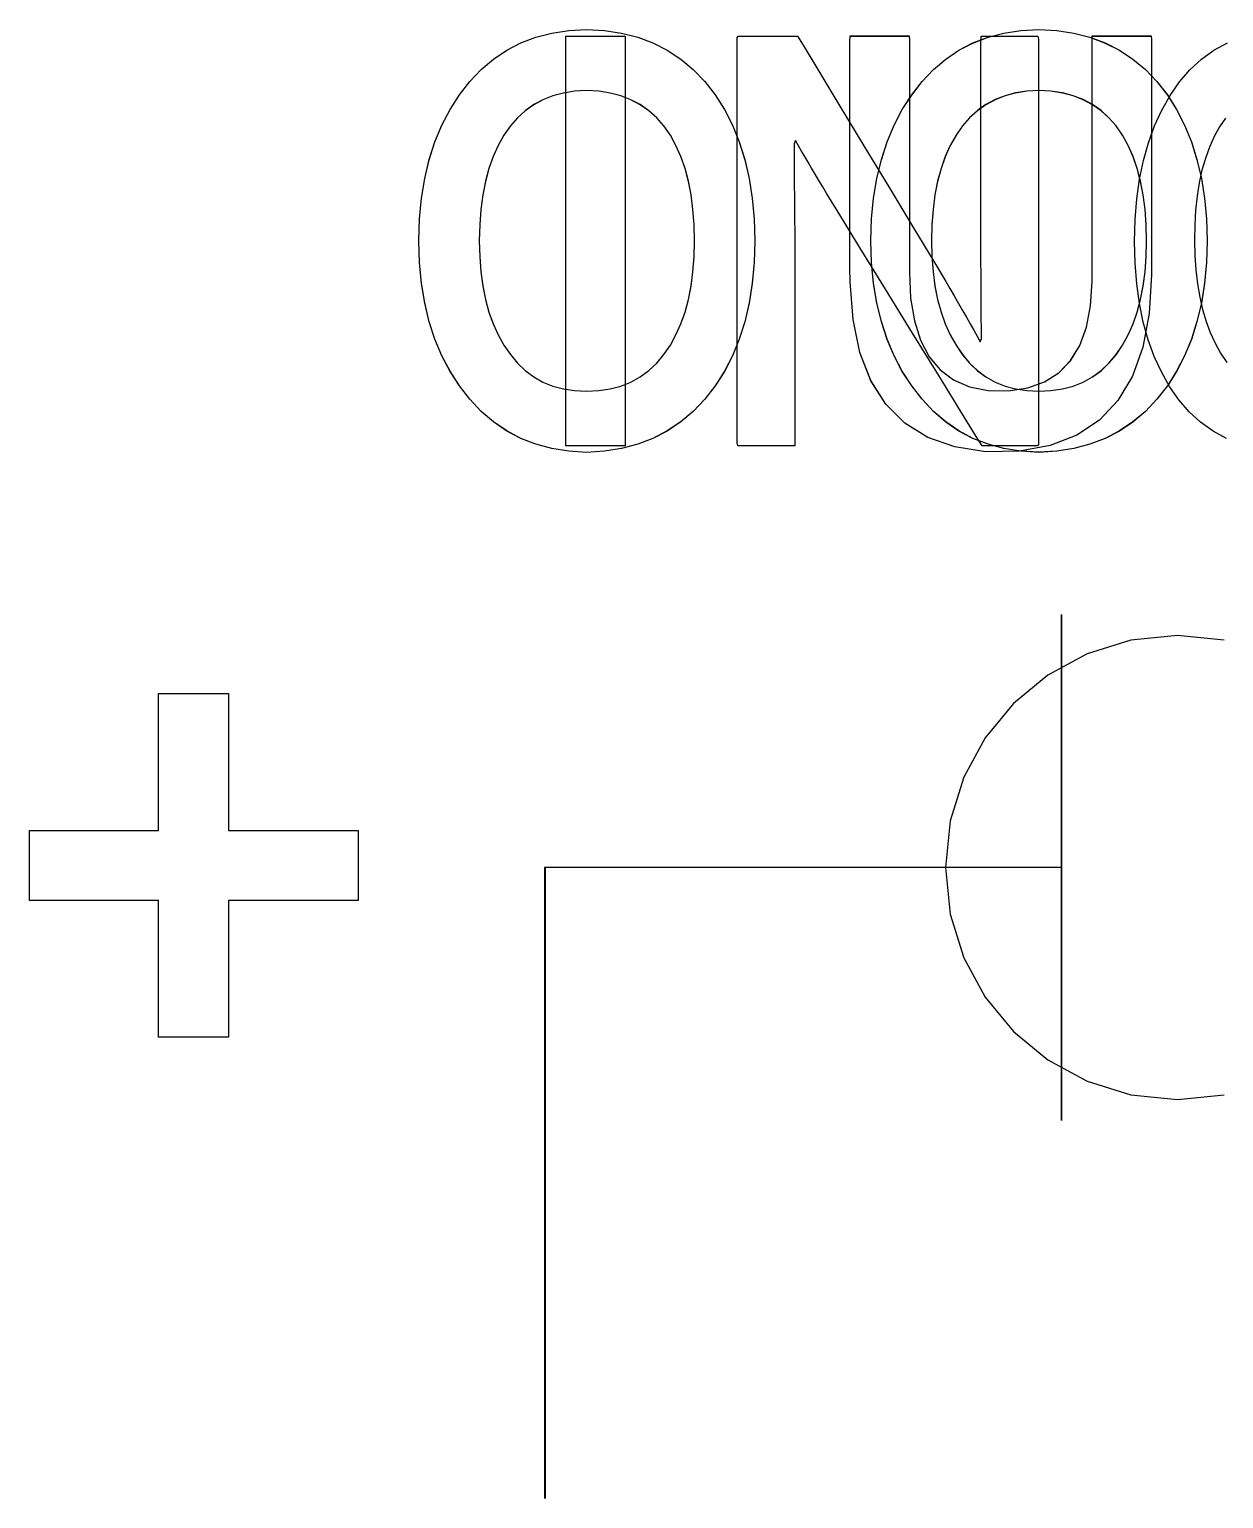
# Model space of a CAD drawing. Extents: x 1 to 47.7, y 0.2 to 35.
# Drawn here: x 33.4527 to 33.7359, y 10.189 to 10.5374 of the extents above; entities that cross this region are included whole.
import ezdxf

# ---------------------------------------------------------------- set-up
doc = ezdxf.new("R2010")
doc.units = 0
doc.header["$MEASUREMENT"] = 0
for name, color, linetype in [('7_2___8__INDEPENDENT_INPUT', 7, 'CONTINUOUS'), ('7_3___8__OPTOISO_INDEPENDE', 7, 'CONTINUOUS'), ('7_4___24__OPTOISO_INDEPEND', 7, 'CONTINUOUS'), ('7_5___8__INDEPENDENT_INPUT', 7, 'CONTINUOUS'), ('7_6____8__INDEPENDENT_INPU', 7, 'CONTINUOUS'), ('7_7____8__OPTOISO_INDEPEND', 7, 'CONTINUOUS'), ('7_8____8__OPTOISO_INDEPEND', 7, 'CONTINUOUS')]:
    doc.layers.add(name, color=color, linetype=linetype)

msp = doc.modelspace()

# ---------------------------------------------------------------- linework, layer by layer
at = {"layer": '7_2___8__INDEPENDENT_INPUT'}
for points in [[(33.62481, 10.48728), (33.62464, 10.48211), (33.62418, 10.47718), (33.62343, 10.47251), (33.62239, 10.46809), (33.62107, 10.46391), (33.61946, 10.45999), (33.61756, 10.45631), (33.61538, 10.45289), (33.61289, 10.44969), (33.61015, 10.4468), (33.60719, 10.4443), (33.60402, 10.44216), (33.60062, 10.4404), (33.59701, 10.43901), (33.59319, 10.438), (33.58914, 10.43736), (33.58488, 10.43709), (33.58064, 10.43736), (33.57663, 10.438), (33.57284, 10.43901), (33.56928, 10.4404), (33.56593, 10.44216), (33.56281, 10.4443), (33.55991, 10.4468), (33.55723, 10.44969), (33.55474, 10.45289), (33.5525, 10.45631), (33.55056, 10.45999), (33.5489, 10.46391), (33.54755, 10.46809), (33.54649, 10.47251), (33.54572, 10.47718), (33.54525, 10.48211), (33.54507, 10.48728), (33.54525, 10.49245), (33.54572, 10.49738), (33.54649, 10.50207), (33.54755, 10.50651), (33.5489, 10.51071), (33.55056, 10.51467), (33.5525, 10.51838), (33.55474, 10.52185), (33.55723, 10.52505), (33.55991, 10.52789), (33.56281, 10.53035), (33.56593, 10.53245), (33.56928, 10.53418), (33.57284, 10.53554), (33.57663, 10.53653), (33.58064, 10.53714), (33.58488, 10.53739), (33.58914, 10.53714), (33.59319, 10.53653), (33.59701, 10.53554), (33.60062, 10.53418), (33.60402, 10.53245), (33.60719, 10.53035), (33.61015, 10.52789), (33.61289, 10.52505), (33.61538, 10.52185), (33.61756, 10.51838), (33.61946, 10.51467), (33.62107, 10.51071), (33.62239, 10.50651), (33.62343, 10.50207), (33.62418, 10.49738), (33.62464, 10.49245)], [(33.71887, 10.47916), (33.71832, 10.47004), (33.7168, 10.46204), (33.71432, 10.45515), (33.71089, 10.44936), (33.70649, 10.4447), (33.70113, 10.44114), (33.69482, 10.43869), (33.68754, 10.43736), (33.67951, 10.43724), (33.67217, 10.43838), (33.66578, 10.44064), (33.66033, 10.44401), (33.65584, 10.44849), (33.6523, 10.45409), (33.6497, 10.4608), (33.64806, 10.46862), (33.64736, 10.47756), (33.64734, 10.48085), (33.64734, 10.48585), (33.64734, 10.49351), (33.64734, 10.50276), (33.64734, 10.51255), (33.64734, 10.5218), (33.64734, 10.52946), (33.64734, 10.53446), (33.64736, 10.53583), (33.64809, 10.53583), (33.64963, 10.53583), (33.65174, 10.53583), (33.65414, 10.53583), (33.65656, 10.53583), (33.65875, 10.53583), (33.66043, 10.53583), (33.66134, 10.53583), (33.66143, 10.53505), (33.66143, 10.53074), (33.66143, 10.52357), (33.66143, 10.51461), (33.66143, 10.50491), (33.66143, 10.49553), (33.66143, 10.48751), (33.66143, 10.48193), (33.66143, 10.47984), (33.66172, 10.47369), (33.6626, 10.4683), (33.66405, 10.46367), (33.66609, 10.45978), (33.66871, 10.45665), (33.67191, 10.45427), (33.6757, 10.45264), (33.68007, 10.45176), (33.68496, 10.45168), (33.68953, 10.45238), (33.6935, 10.45381), (33.69687, 10.45596), (33.69965, 10.45884), (33.70183, 10.46245), (33.70341, 10.46679), (33.70439, 10.47185), (33.70477, 10.47764), (33.70478, 10.48028), (33.70478, 10.48533), (33.70478, 10.49307), (33.70478, 10.50242), (33.70478, 10.51231), (33.70478, 10.52166), (33.70478, 10.52939), (33.70478, 10.53445), (33.7048, 10.53583), (33.70553, 10.53583), (33.70707, 10.53583), (33.70918, 10.53583), (33.71158, 10.53583), (33.71401, 10.53583), (33.71619, 10.53583), (33.71787, 10.53583), (33.71878, 10.53583), (33.71887, 10.53505), (33.71887, 10.53068), (33.71887, 10.52343), (33.71887, 10.51436), (33.71887, 10.50454), (33.71887, 10.49504), (33.71887, 10.48693), (33.71887, 10.48128)], [(33.61045, 10.48728), (33.61036, 10.4911), (33.61009, 10.49472), (33.60965, 10.49814), (33.60902, 10.50137), (33.60822, 10.5044), (33.60724, 10.50723), (33.60608, 10.50986), (33.60474, 10.5123), (33.60322, 10.5145), (33.60152, 10.51644), (33.59965, 10.51812), (33.59761, 10.51955), (33.5954, 10.52073), (33.59302, 10.52165), (33.59048, 10.52232), (33.58776, 10.52273), (33.58488, 10.52289), (33.58205, 10.52273), (33.57938, 10.52232), (33.57688, 10.52165), (33.57454, 10.52073), (33.57236, 10.51955), (33.57035, 10.51812), (33.56849, 10.51644), (33.5668, 10.5145), (33.56526, 10.5123), (33.5639, 10.50986), (33.56271, 10.50723), (33.56171, 10.5044), (33.56089, 10.50137), (33.56026, 10.49814), (33.5598, 10.49472), (33.55953, 10.4911), (33.55943, 10.48728), (33.55953, 10.4835), (33.5598, 10.47993), (33.56026, 10.47654), (33.56089, 10.47335), (33.56171, 10.47035), (33.56271, 10.46755), (33.5639, 10.46494), (33.56526, 10.46252), (33.5668, 10.46027), (33.56849, 10.45824), (33.57035, 10.45648), (33.57236, 10.45499), (33.57454, 10.45377), (33.57688, 10.45282), (33.57938, 10.45214), (33.58205, 10.45173), (33.58488, 10.4516), (33.58776, 10.45173), (33.59048, 10.45214), (33.59302, 10.45282), (33.5954, 10.45377), (33.59761, 10.45499), (33.59965, 10.45648), (33.60152, 10.45824), (33.60322, 10.46027), (33.60474, 10.46252), (33.60608, 10.46494), (33.60724, 10.46755), (33.60822, 10.47035), (33.60902, 10.47335), (33.60965, 10.47654), (33.61009, 10.47993), (33.61036, 10.4835)]]:
    msp.add_lwpolyline(points, close=True, dxfattribs=at)
for points in [[(33.69752, 10.39861), (33.69752, 10.27862)], [(33.69752, 10.33862), (33.57502, 10.33862), (33.57502, 10.18898)]]:
    msp.add_lwpolyline(points, dxfattribs=at)
at = {"layer": '7_3___8__OPTOISO_INDEPENDE'}
for points in [[(33.62481, 10.48728), (33.62464, 10.48211), (33.62418, 10.47718), (33.62343, 10.47251), (33.62239, 10.46809), (33.62107, 10.46391), (33.61946, 10.45999), (33.61756, 10.45631), (33.61538, 10.45289), (33.61289, 10.44969), (33.61015, 10.4468), (33.60719, 10.4443), (33.60402, 10.44216), (33.60062, 10.4404), (33.59701, 10.43901), (33.59319, 10.438), (33.58914, 10.43736), (33.58488, 10.43709), (33.58064, 10.43736), (33.57663, 10.438), (33.57284, 10.43901), (33.56928, 10.4404), (33.56593, 10.44216), (33.56281, 10.4443), (33.55991, 10.4468), (33.55723, 10.44969), (33.55474, 10.45289), (33.5525, 10.45631), (33.55056, 10.45999), (33.5489, 10.46391), (33.54755, 10.46809), (33.54649, 10.47251), (33.54572, 10.47718), (33.54525, 10.48211), (33.54507, 10.48728), (33.54525, 10.49245), (33.54572, 10.49738), (33.54649, 10.50207), (33.54755, 10.50651), (33.5489, 10.51071), (33.55056, 10.51467), (33.5525, 10.51838), (33.55474, 10.52185), (33.55723, 10.52505), (33.55991, 10.52789), (33.56281, 10.53035), (33.56593, 10.53245), (33.56928, 10.53418), (33.57284, 10.53554), (33.57663, 10.53653), (33.58064, 10.53714), (33.58488, 10.53739), (33.58914, 10.53714), (33.59319, 10.53653), (33.59701, 10.53554), (33.60062, 10.53418), (33.60402, 10.53245), (33.60719, 10.53035), (33.61015, 10.52789), (33.61289, 10.52505), (33.61538, 10.52185), (33.61756, 10.51838), (33.61946, 10.51467), (33.62107, 10.51071), (33.62239, 10.50651), (33.62343, 10.50207), (33.62418, 10.49738), (33.62464, 10.49245)], [(33.71887, 10.47916), (33.71832, 10.47004), (33.7168, 10.46204), (33.71432, 10.45515), (33.71089, 10.44936), (33.70649, 10.4447), (33.70113, 10.44114), (33.69482, 10.43869), (33.68754, 10.43736), (33.67951, 10.43724), (33.67217, 10.43838), (33.66578, 10.44064), (33.66033, 10.44401), (33.65584, 10.44849), (33.6523, 10.45409), (33.6497, 10.4608), (33.64806, 10.46862), (33.64736, 10.47756), (33.64734, 10.48085), (33.64734, 10.48585), (33.64734, 10.49351), (33.64734, 10.50276), (33.64734, 10.51255), (33.64734, 10.5218), (33.64734, 10.52946), (33.64734, 10.53446), (33.64736, 10.53583), (33.64809, 10.53583), (33.64963, 10.53583), (33.65174, 10.53583), (33.65414, 10.53583), (33.65656, 10.53583), (33.65875, 10.53583), (33.66043, 10.53583), (33.66134, 10.53583), (33.66143, 10.53505), (33.66143, 10.53074), (33.66143, 10.52357), (33.66143, 10.51461), (33.66143, 10.50491), (33.66143, 10.49553), (33.66143, 10.48751), (33.66143, 10.48193), (33.66143, 10.47984), (33.66172, 10.47369), (33.6626, 10.4683), (33.66405, 10.46367), (33.66609, 10.45978), (33.66871, 10.45665), (33.67191, 10.45427), (33.6757, 10.45264), (33.68007, 10.45176), (33.68496, 10.45168), (33.68953, 10.45238), (33.6935, 10.45381), (33.69687, 10.45596), (33.69965, 10.45884), (33.70183, 10.46245), (33.70341, 10.46679), (33.70439, 10.47185), (33.70477, 10.47764), (33.70478, 10.48028), (33.70478, 10.48533), (33.70478, 10.49307), (33.70478, 10.50242), (33.70478, 10.51231), (33.70478, 10.52166), (33.70478, 10.52939), (33.70478, 10.53445), (33.7048, 10.53583), (33.70553, 10.53583), (33.70707, 10.53583), (33.70918, 10.53583), (33.71158, 10.53583), (33.71401, 10.53583), (33.71619, 10.53583), (33.71787, 10.53583), (33.71878, 10.53583), (33.71887, 10.53505), (33.71887, 10.53068), (33.71887, 10.52343), (33.71887, 10.51436), (33.71887, 10.50454), (33.71887, 10.49504), (33.71887, 10.48693), (33.71887, 10.48128)], [(33.61045, 10.48728), (33.61036, 10.4911), (33.61009, 10.49472), (33.60965, 10.49814), (33.60902, 10.50137), (33.60822, 10.5044), (33.60724, 10.50723), (33.60608, 10.50986), (33.60474, 10.5123), (33.60322, 10.5145), (33.60152, 10.51644), (33.59965, 10.51812), (33.59761, 10.51955), (33.5954, 10.52073), (33.59302, 10.52165), (33.59048, 10.52232), (33.58776, 10.52273), (33.58488, 10.52289), (33.58205, 10.52273), (33.57938, 10.52232), (33.57688, 10.52165), (33.57454, 10.52073), (33.57236, 10.51955), (33.57035, 10.51812), (33.56849, 10.51644), (33.5668, 10.5145), (33.56526, 10.5123), (33.5639, 10.50986), (33.56271, 10.50723), (33.56171, 10.5044), (33.56089, 10.50137), (33.56026, 10.49814), (33.5598, 10.49472), (33.55953, 10.4911), (33.55943, 10.48728), (33.55953, 10.4835), (33.5598, 10.47993), (33.56026, 10.47654), (33.56089, 10.47335), (33.56171, 10.47035), (33.56271, 10.46755), (33.5639, 10.46494), (33.56526, 10.46252), (33.5668, 10.46027), (33.56849, 10.45824), (33.57035, 10.45648), (33.57236, 10.45499), (33.57454, 10.45377), (33.57688, 10.45282), (33.57938, 10.45214), (33.58205, 10.45173), (33.58488, 10.4516), (33.58776, 10.45173), (33.59048, 10.45214), (33.59302, 10.45282), (33.5954, 10.45377), (33.59761, 10.45499), (33.59965, 10.45648), (33.60152, 10.45824), (33.60322, 10.46027), (33.60474, 10.46252), (33.60608, 10.46494), (33.60724, 10.46755), (33.60822, 10.47035), (33.60902, 10.47335), (33.60965, 10.47654), (33.61009, 10.47993), (33.61036, 10.4835)]]:
    msp.add_lwpolyline(points, close=True, dxfattribs=at)
for points in [[(33.69751, 10.39861), (33.69751, 10.27862)], [(33.69751, 10.33862), (33.57503, 10.33862), (33.57503, 10.18898)]]:
    msp.add_lwpolyline(points, dxfattribs=at)
at = {"layer": '7_4___24__OPTOISO_INDEPEND'}
for points in [[(33.57993, 10.43865), (33.57993, 10.53583), (33.59402, 10.53583), (33.59402, 10.43865), (33.57993, 10.43865)], [(33.73663, 10.44036), (33.73344, 10.44211), (33.7305, 10.44422), (33.7278, 10.4467), (33.72535, 10.44956), (33.72314, 10.45274), (33.72119, 10.45617), (33.7195, 10.45984), (33.71807, 10.46377), (33.7169, 10.46794), (33.71599, 10.47237), (33.71534, 10.47704), (33.71495, 10.48196), (33.71482, 10.48714), (33.71495, 10.4923), (33.71534, 10.49722), (33.716, 10.5019), (33.71693, 10.50634), (33.71811, 10.51054), (33.71956, 10.5145), (33.72127, 10.51822), (33.72325, 10.5217), (33.72549, 10.52494), (33.72797, 10.52783), (33.7307, 10.53034), (33.73366, 10.53247), (33.73686, 10.53421)], [(33.7364, 10.51638), (33.73496, 10.5143), (33.73369, 10.51198), (33.73258, 10.50948), (33.73161, 10.50682), (33.7308, 10.50399), (33.73014, 10.501), (33.72964, 10.49785), (33.72929, 10.49453), (33.72909, 10.49105), (33.72904, 10.48741), (33.72912, 10.48381), (33.72935, 10.48036), (33.72973, 10.47707), (33.73027, 10.47394), (33.73096, 10.47097), (33.7318, 10.46815), (33.73279, 10.46549), (33.73394, 10.46298), (33.73522, 10.46059), (33.73668, 10.45841)], [(33.73609, 10.39253), (33.725, 10.39364), (33.71392, 10.39253), (33.7036, 10.38932), (33.69426, 10.38425), (33.68613, 10.37753), (33.67941, 10.36939), (33.67434, 10.36005), (33.67113, 10.34972), (33.67002, 10.33863), (33.67113, 10.32754), (33.67434, 10.31722), (33.67941, 10.30788), (33.68613, 10.29974), (33.69426, 10.29303), (33.7036, 10.28796), (33.71392, 10.28476), (33.725, 10.28364), (33.73609, 10.28476)], [(33.67002, 10.33863), (33.57502, 10.33863), (33.57501, 10.18898)]]:
    msp.add_lwpolyline(points, dxfattribs=at)
msp.add_lwpolyline([(33.67866, 10.43865), (33.67729, 10.44087), (33.67364, 10.4468), (33.66838, 10.45534), (33.6622, 10.46538), (33.65578, 10.47582), (33.64979, 10.48554), (33.64492, 10.49345), (33.64186, 10.49844), (33.64087, 10.50004), (33.63996, 10.50157), (33.63908, 10.50305), (33.63822, 10.50448), (33.6374, 10.50588), (33.6366, 10.50723), (33.63584, 10.50854), (33.6351, 10.5098), (33.6344, 10.51103), (33.6341, 10.51023), (33.63411, 10.5079), (33.63411, 10.50549), (33.63412, 10.503), (33.63414, 10.50044), (33.63415, 10.4978), (33.63418, 10.49509), (33.6342, 10.4923), (33.63423, 10.48944), (33.63424, 10.48766), (33.63424, 10.48314), (33.63424, 10.47633), (33.63424, 10.46815), (33.63424, 10.45952), (33.63424, 10.45134), (33.63424, 10.44454), (33.63424, 10.44001), (33.63423, 10.43865), (33.63359, 10.43865), (33.63216, 10.43865), (33.63018, 10.43865), (33.6279, 10.43865), (33.62556, 10.43865), (33.62342, 10.43865), (33.62173, 10.43865), (33.62072, 10.43865), (33.62055, 10.43933), (33.62055, 10.44562), (33.62055, 10.45708), (33.62055, 10.47194), (33.62055, 10.48843), (33.62055, 10.5048), (33.62055, 10.51928), (33.62055, 10.53011), (33.62055, 10.53552), (33.62083, 10.53583), (33.622, 10.53583), (33.62387, 10.53583), (33.62616, 10.53583), (33.62862, 10.53583), (33.63099, 10.53583), (33.633, 10.53583), (33.6344, 10.53583), (33.63493, 10.53583), (33.63623, 10.53366), (33.63972, 10.52789), (33.64473, 10.51958), (33.65063, 10.50981), (33.65676, 10.49965), (33.66247, 10.49019), (33.66711, 10.48249), (33.67004, 10.47764), (33.67103, 10.47598), (33.67208, 10.47418), (33.67309, 10.47243), (33.67405, 10.47076), (33.67497, 10.46914), (33.67585, 10.46759), (33.67668, 10.46609), (33.67748, 10.46467), (33.67823, 10.4633), (33.67852, 10.46408), (33.67849, 10.46649), (33.67846, 10.46897), (33.67844, 10.47151), (33.67843, 10.47412), (33.67842, 10.4768), (33.67841, 10.47955), (33.6784, 10.48237), (33.6784, 10.48525), (33.6784, 10.48703), (33.6784, 10.49153), (33.6784, 10.49831), (33.6784, 10.50645), (33.6784, 10.51505), (33.6784, 10.52319), (33.6784, 10.52996), (33.6784, 10.53447), (33.67841, 10.53583), (33.67904, 10.53583), (33.68047, 10.53583), (33.68246, 10.53583), (33.68474, 10.53583), (33.68707, 10.53583), (33.68921, 10.53583), (33.69091, 10.53583), (33.69192, 10.53583), (33.69208, 10.53515), (33.69208, 10.52885), (33.69208, 10.51739), (33.69208, 10.50253), (33.69208, 10.48604), (33.69208, 10.46968), (33.69208, 10.4552), (33.69208, 10.44437), (33.69208, 10.43895), (33.69183, 10.43865), (33.69073, 10.43865), (33.68899, 10.43865), (33.68685, 10.43865), (33.68455, 10.43865), (33.68234, 10.43865), (33.68045, 10.43865), (33.67915, 10.43865)], close=True, dxfattribs=at)
at = {"layer": '7_5___8__INDEPENDENT_INPUT'}
for points in [[(33.73204, 10.48729), (33.73187, 10.48212), (33.73141, 10.4772), (33.73066, 10.47252), (33.72962, 10.4681), (33.7283, 10.46393), (33.72669, 10.46), (33.72479, 10.45633), (33.72261, 10.4529), (33.72012, 10.4497), (33.71738, 10.44682), (33.71442, 10.44431), (33.71125, 10.44217), (33.70785, 10.44041), (33.70425, 10.43903), (33.70042, 10.43801), (33.69637, 10.43737), (33.69211, 10.43711), (33.68788, 10.43737), (33.68386, 10.43801), (33.68007, 10.43903), (33.67651, 10.44041), (33.67316, 10.44217), (33.67004, 10.44431), (33.66714, 10.44682), (33.66446, 10.4497), (33.66198, 10.4529), (33.65973, 10.45633), (33.65779, 10.46), (33.65614, 10.46393), (33.65478, 10.4681), (33.65372, 10.47252), (33.65295, 10.4772), (33.65248, 10.48212), (33.6523, 10.48729), (33.65248, 10.49247), (33.65295, 10.4974), (33.65372, 10.50208), (33.65478, 10.50653), (33.65614, 10.51073), (33.65779, 10.51468), (33.65973, 10.51839), (33.66198, 10.52186), (33.66446, 10.52506), (33.66714, 10.5279), (33.67004, 10.53037), (33.67316, 10.53247), (33.67651, 10.53419), (33.68007, 10.53555), (33.68386, 10.53654), (33.68788, 10.53716), (33.69211, 10.53741), (33.69637, 10.53716), (33.70042, 10.53654), (33.70425, 10.53555), (33.70785, 10.53419), (33.71125, 10.53247), (33.71442, 10.53037), (33.71738, 10.5279), (33.72012, 10.52506), (33.72261, 10.52186), (33.72479, 10.51839), (33.72669, 10.51468), (33.7283, 10.51073), (33.72962, 10.50653), (33.73066, 10.50208), (33.73141, 10.4974), (33.73187, 10.49247)], [(33.71768, 10.48729), (33.71759, 10.49111), (33.71732, 10.49473), (33.71688, 10.49816), (33.71625, 10.50138), (33.71545, 10.50441), (33.71447, 10.50724), (33.71331, 10.50988), (33.71197, 10.51231), (33.71045, 10.51452), (33.70875, 10.51645), (33.70688, 10.51814), (33.70484, 10.51957), (33.70263, 10.52074), (33.70026, 10.52166), (33.69771, 10.52233), (33.695, 10.52274), (33.69211, 10.5229), (33.68928, 10.52274), (33.68662, 10.52233), (33.68411, 10.52166), (33.68177, 10.52074), (33.67959, 10.51957), (33.67758, 10.51814), (33.67572, 10.51645), (33.67403, 10.51452), (33.67249, 10.51231), (33.67113, 10.50988), (33.66995, 10.50724), (33.66894, 10.50441), (33.66813, 10.50138), (33.66749, 10.49816), (33.66703, 10.49473), (33.66676, 10.49111), (33.66667, 10.48729), (33.66676, 10.48352), (33.66703, 10.47994), (33.66749, 10.47655), (33.66813, 10.47336), (33.66894, 10.47037), (33.66995, 10.46756), (33.67113, 10.46495), (33.67249, 10.46253), (33.67403, 10.46028), (33.67572, 10.45825), (33.67758, 10.45649), (33.67959, 10.455), (33.68177, 10.45378), (33.68411, 10.45283), (33.68662, 10.45215), (33.68928, 10.45175), (33.69211, 10.45161), (33.695, 10.45175), (33.69771, 10.45215), (33.70026, 10.45283), (33.70263, 10.45378), (33.70484, 10.455), (33.70688, 10.45649), (33.70875, 10.45825), (33.71045, 10.46028), (33.71197, 10.46253), (33.71331, 10.46495), (33.71447, 10.46756), (33.71545, 10.47037), (33.71625, 10.47336), (33.71688, 10.47655), (33.71732, 10.47994), (33.71759, 10.48352)]]:
    msp.add_lwpolyline(points, close=True, dxfattribs=at)
for points in [[(33.69742, 10.39864), (33.69742, 10.27863)], [(33.6975, 10.33864), (33.57493, 10.33864), (33.57493, 10.18897)]]:
    msp.add_lwpolyline(points, dxfattribs=at)
at = {"layer": '7_6____8__INDEPENDENT_INPU'}
for points in [[(33.62481, 10.48728), (33.62464, 10.48211), (33.62418, 10.47719), (33.62343, 10.47252), (33.62239, 10.46809), (33.62107, 10.46392), (33.61946, 10.45999), (33.61756, 10.45632), (33.61538, 10.45289), (33.61289, 10.44969), (33.61015, 10.44681), (33.60719, 10.4443), (33.60402, 10.44217), (33.60062, 10.44041), (33.59701, 10.43902), (33.59319, 10.43801), (33.58914, 10.43737), (33.58488, 10.4371), (33.58064, 10.43737), (33.57663, 10.43801), (33.57284, 10.43902), (33.56928, 10.44041), (33.56593, 10.44217), (33.56281, 10.4443), (33.55991, 10.44681), (33.55723, 10.44969), (33.55474, 10.45289), (33.5525, 10.45632), (33.55056, 10.45999), (33.5489, 10.46392), (33.54755, 10.46809), (33.54649, 10.47252), (33.54572, 10.47719), (33.54525, 10.48211), (33.54507, 10.48728), (33.54525, 10.49246), (33.54572, 10.49739), (33.54649, 10.50208), (33.54755, 10.50652), (33.5489, 10.51072), (33.55056, 10.51468), (33.5525, 10.51839), (33.55474, 10.52186), (33.55723, 10.52506), (33.55991, 10.52789), (33.56281, 10.53036), (33.56593, 10.53246), (33.56928, 10.53419), (33.57284, 10.53554), (33.57663, 10.53653), (33.58064, 10.53715), (33.58488, 10.5374), (33.58914, 10.53715), (33.59319, 10.53653), (33.59701, 10.53554), (33.60062, 10.53419), (33.60402, 10.53246), (33.60719, 10.53036), (33.61015, 10.52789), (33.61289, 10.52506), (33.61538, 10.52186), (33.61756, 10.51839), (33.61946, 10.51468), (33.62107, 10.51072), (33.62239, 10.50652), (33.62343, 10.50208), (33.62418, 10.49739), (33.62464, 10.49246)], [(33.71887, 10.47917), (33.71832, 10.47005), (33.7168, 10.46204), (33.71432, 10.45515), (33.71089, 10.44937), (33.70649, 10.4447), (33.70113, 10.44115), (33.69482, 10.4387), (33.68754, 10.43737), (33.67951, 10.43725), (33.67217, 10.43839), (33.66578, 10.44065), (33.66033, 10.44402), (33.65584, 10.4485), (33.6523, 10.4541), (33.6497, 10.4608), (33.64806, 10.46863), (33.64736, 10.47756), (33.64734, 10.48086), (33.64734, 10.48586), (33.64734, 10.49352), (33.64734, 10.50277), (33.64734, 10.51256), (33.64734, 10.52181), (33.64734, 10.52947), (33.64734, 10.53447), (33.64736, 10.53584), (33.64809, 10.53584), (33.64963, 10.53584), (33.65174, 10.53584), (33.65414, 10.53584), (33.65656, 10.53584), (33.65875, 10.53584), (33.66043, 10.53584), (33.66134, 10.53584), (33.66143, 10.53506), (33.66143, 10.53075), (33.66143, 10.52358), (33.66143, 10.51462), (33.66143, 10.50492), (33.66143, 10.49553), (33.66143, 10.48752), (33.66143, 10.48194), (33.66143, 10.47984), (33.66172, 10.4737), (33.6626, 10.46831), (33.66405, 10.46367), (33.66609, 10.45979), (33.66871, 10.45665), (33.67191, 10.45427), (33.6757, 10.45264), (33.68007, 10.45177), (33.68496, 10.45168), (33.68953, 10.45238), (33.6935, 10.45381), (33.69687, 10.45597), (33.69965, 10.45885), (33.70183, 10.46246), (33.70341, 10.4668), (33.70439, 10.47186), (33.70477, 10.47765), (33.70478, 10.48028), (33.70478, 10.48534), (33.70478, 10.49307), (33.70478, 10.50242), (33.70478, 10.51231), (33.70478, 10.52166), (33.70478, 10.5294), (33.70478, 10.53445), (33.7048, 10.53584), (33.70553, 10.53584), (33.70707, 10.53584), (33.70918, 10.53584), (33.71158, 10.53584), (33.71401, 10.53584), (33.71619, 10.53584), (33.71787, 10.53584), (33.71878, 10.53584), (33.71887, 10.53505), (33.71887, 10.53069), (33.71887, 10.52343), (33.71887, 10.51436), (33.71887, 10.50454), (33.71887, 10.49504), (33.71887, 10.48694), (33.71887, 10.48129)], [(33.61045, 10.48728), (33.61036, 10.4911), (33.61009, 10.49473), (33.60965, 10.49815), (33.60902, 10.50138), (33.60822, 10.5044), (33.60724, 10.50724), (33.60608, 10.50987), (33.60474, 10.5123), (33.60322, 10.51451), (33.60152, 10.51645), (33.59965, 10.51813), (33.59761, 10.51956), (33.5954, 10.52073), (33.59302, 10.52165), (33.59048, 10.52232), (33.58776, 10.52273), (33.58488, 10.52289), (33.58205, 10.52273), (33.57938, 10.52232), (33.57688, 10.52165), (33.57454, 10.52073), (33.57236, 10.51956), (33.57035, 10.51813), (33.56849, 10.51645), (33.5668, 10.51451), (33.56526, 10.5123), (33.5639, 10.50987), (33.56271, 10.50724), (33.56171, 10.5044), (33.56089, 10.50138), (33.56026, 10.49815), (33.5598, 10.49473), (33.55953, 10.4911), (33.55943, 10.48728), (33.55953, 10.48351), (33.5598, 10.47993), (33.56026, 10.47655), (33.56089, 10.47336), (33.56171, 10.47036), (33.56271, 10.46755), (33.5639, 10.46494), (33.56526, 10.46253), (33.5668, 10.46027), (33.56849, 10.45824), (33.57035, 10.45648), (33.57236, 10.45499), (33.57454, 10.45377), (33.57688, 10.45282), (33.57938, 10.45215), (33.58205, 10.45174), (33.58488, 10.45161), (33.58776, 10.45174), (33.59048, 10.45215), (33.59302, 10.45282), (33.5954, 10.45377), (33.59761, 10.45499), (33.59965, 10.45648), (33.60152, 10.45824), (33.60322, 10.46027), (33.60474, 10.46253), (33.60608, 10.46494), (33.60724, 10.46755), (33.60822, 10.47036), (33.60902, 10.47336), (33.60965, 10.47655), (33.61009, 10.47993), (33.61036, 10.48351)]]:
    msp.add_lwpolyline(points, close=True, dxfattribs=at)
for points in [[(33.69752, 10.39861), (33.69752, 10.27862)], [(33.49996, 10.33085), (33.49996, 10.29838), (33.48338, 10.29838), (33.48338, 10.33085), (33.45275, 10.33085), (33.45275, 10.34744), (33.48338, 10.34744), (33.48338, 10.37991), (33.49996, 10.37991), (33.49996, 10.34744), (33.53071, 10.34744), (33.53071, 10.33085), (33.49996, 10.33085)], [(33.69752, 10.33862), (33.57502, 10.33862), (33.57502, 10.18898)]]:
    msp.add_lwpolyline(points, dxfattribs=at)
at = {"layer": '7_7____8__OPTOISO_INDEPEND'}
for points in [[(33.62481, 10.48728), (33.62464, 10.48211), (33.62418, 10.47718), (33.62343, 10.47251), (33.62239, 10.46809), (33.62107, 10.46391), (33.61946, 10.45999), (33.61756, 10.45631), (33.61538, 10.45289), (33.61289, 10.44969), (33.61015, 10.4468), (33.60719, 10.4443), (33.60402, 10.44216), (33.60062, 10.4404), (33.59701, 10.43901), (33.59319, 10.438), (33.58914, 10.43736), (33.58488, 10.43709), (33.58064, 10.43736), (33.57663, 10.438), (33.57284, 10.43901), (33.56928, 10.4404), (33.56593, 10.44216), (33.56281, 10.4443), (33.55991, 10.4468), (33.55723, 10.44969), (33.55474, 10.45289), (33.5525, 10.45631), (33.55056, 10.45999), (33.5489, 10.46391), (33.54755, 10.46809), (33.54649, 10.47251), (33.54572, 10.47718), (33.54525, 10.48211), (33.54507, 10.48728), (33.54525, 10.49245), (33.54572, 10.49738), (33.54649, 10.50207), (33.54755, 10.50651), (33.5489, 10.51071), (33.55056, 10.51467), (33.5525, 10.51838), (33.55474, 10.52185), (33.55723, 10.52505), (33.55991, 10.52789), (33.56281, 10.53035), (33.56593, 10.53245), (33.56928, 10.53418), (33.57284, 10.53554), (33.57663, 10.53653), (33.58064, 10.53714), (33.58488, 10.53739), (33.58914, 10.53714), (33.59319, 10.53653), (33.59701, 10.53554), (33.60062, 10.53418), (33.60402, 10.53245), (33.60719, 10.53035), (33.61015, 10.52789), (33.61289, 10.52505), (33.61538, 10.52185), (33.61756, 10.51838), (33.61946, 10.51467), (33.62107, 10.51071), (33.62239, 10.50651), (33.62343, 10.50207), (33.62418, 10.49738), (33.62464, 10.49245)], [(33.71887, 10.47916), (33.71832, 10.47004), (33.7168, 10.46204), (33.71432, 10.45515), (33.71089, 10.44936), (33.70649, 10.4447), (33.70113, 10.44114), (33.69482, 10.43869), (33.68754, 10.43736), (33.67951, 10.43724), (33.67217, 10.43838), (33.66578, 10.44064), (33.66033, 10.44401), (33.65584, 10.44849), (33.6523, 10.45409), (33.6497, 10.4608), (33.64806, 10.46862), (33.64736, 10.47756), (33.64734, 10.48085), (33.64734, 10.48585), (33.64734, 10.49351), (33.64734, 10.50276), (33.64734, 10.51255), (33.64734, 10.5218), (33.64734, 10.52946), (33.64734, 10.53446), (33.64736, 10.53583), (33.64809, 10.53583), (33.64963, 10.53583), (33.65174, 10.53583), (33.65414, 10.53583), (33.65656, 10.53583), (33.65875, 10.53583), (33.66043, 10.53583), (33.66134, 10.53583), (33.66143, 10.53505), (33.66143, 10.53074), (33.66143, 10.52357), (33.66143, 10.51461), (33.66143, 10.50491), (33.66143, 10.49553), (33.66143, 10.48751), (33.66143, 10.48193), (33.66143, 10.47984), (33.66172, 10.47369), (33.6626, 10.4683), (33.66405, 10.46367), (33.66609, 10.45978), (33.66871, 10.45665), (33.67191, 10.45427), (33.6757, 10.45264), (33.68007, 10.45176), (33.68496, 10.45168), (33.68953, 10.45238), (33.6935, 10.45381), (33.69687, 10.45596), (33.69965, 10.45884), (33.70183, 10.46245), (33.70341, 10.46679), (33.70439, 10.47185), (33.70477, 10.47764), (33.70478, 10.48028), (33.70478, 10.48533), (33.70478, 10.49307), (33.70478, 10.50242), (33.70478, 10.51231), (33.70478, 10.52166), (33.70478, 10.52939), (33.70478, 10.53445), (33.7048, 10.53583), (33.70553, 10.53583), (33.70707, 10.53583), (33.70918, 10.53583), (33.71158, 10.53583), (33.71401, 10.53583), (33.71619, 10.53583), (33.71787, 10.53583), (33.71878, 10.53583), (33.71887, 10.53505), (33.71887, 10.53068), (33.71887, 10.52343), (33.71887, 10.51436), (33.71887, 10.50454), (33.71887, 10.49504), (33.71887, 10.48693), (33.71887, 10.48128)], [(33.61045, 10.48728), (33.61036, 10.4911), (33.61009, 10.49472), (33.60965, 10.49814), (33.60902, 10.50137), (33.60822, 10.5044), (33.60724, 10.50723), (33.60608, 10.50986), (33.60474, 10.5123), (33.60322, 10.5145), (33.60152, 10.51644), (33.59965, 10.51812), (33.59761, 10.51955), (33.5954, 10.52073), (33.59302, 10.52165), (33.59048, 10.52232), (33.58776, 10.52273), (33.58488, 10.52289), (33.58205, 10.52273), (33.57938, 10.52232), (33.57688, 10.52165), (33.57454, 10.52073), (33.57236, 10.51955), (33.57035, 10.51812), (33.56849, 10.51644), (33.5668, 10.5145), (33.56526, 10.5123), (33.5639, 10.50986), (33.56271, 10.50723), (33.56171, 10.5044), (33.56089, 10.50137), (33.56026, 10.49814), (33.5598, 10.49472), (33.55953, 10.4911), (33.55943, 10.48728), (33.55953, 10.4835), (33.5598, 10.47993), (33.56026, 10.47654), (33.56089, 10.47335), (33.56171, 10.47035), (33.56271, 10.46755), (33.5639, 10.46494), (33.56526, 10.46252), (33.5668, 10.46027), (33.56849, 10.45824), (33.57035, 10.45648), (33.57236, 10.45499), (33.57454, 10.45377), (33.57688, 10.45282), (33.57938, 10.45214), (33.58205, 10.45173), (33.58488, 10.4516), (33.58776, 10.45173), (33.59048, 10.45214), (33.59302, 10.45282), (33.5954, 10.45377), (33.59761, 10.45499), (33.59965, 10.45648), (33.60152, 10.45824), (33.60322, 10.46027), (33.60474, 10.46252), (33.60608, 10.46494), (33.60724, 10.46755), (33.60822, 10.47035), (33.60902, 10.47335), (33.60965, 10.47654), (33.61009, 10.47993), (33.61036, 10.4835)]]:
    msp.add_lwpolyline(points, close=True, dxfattribs=at)
for points in [[(33.69751, 10.39861), (33.69751, 10.27862)], [(33.49996, 10.33084), (33.49996, 10.29837), (33.48338, 10.29837), (33.48338, 10.33084), (33.45275, 10.33084), (33.45275, 10.34743), (33.48338, 10.34743), (33.48338, 10.3799), (33.49996, 10.3799), (33.49996, 10.34743), (33.53071, 10.34743), (33.53071, 10.33084), (33.49996, 10.33084)], [(33.69751, 10.33862), (33.57503, 10.33862), (33.57503, 10.18898)]]:
    msp.add_lwpolyline(points, dxfattribs=at)
at = {"layer": '7_8____8__OPTOISO_INDEPEND'}
for points in [[(33.73204, 10.48727), (33.73187, 10.4821), (33.73141, 10.47718), (33.73066, 10.4725), (33.72962, 10.46808), (33.7283, 10.4639), (33.72669, 10.45998), (33.72479, 10.45631), (33.72261, 10.45288), (33.72012, 10.44968), (33.71738, 10.4468), (33.71442, 10.44429), (33.71125, 10.44215), (33.70785, 10.44039), (33.70425, 10.43901), (33.70042, 10.43799), (33.69637, 10.43735), (33.69211, 10.43709), (33.68788, 10.43735), (33.68386, 10.43799), (33.68007, 10.43901), (33.67651, 10.44039), (33.67316, 10.44215), (33.67004, 10.44429), (33.66714, 10.4468), (33.66446, 10.44968), (33.66198, 10.45288), (33.65973, 10.45631), (33.65779, 10.45998), (33.65614, 10.4639), (33.65478, 10.46808), (33.65372, 10.4725), (33.65295, 10.47718), (33.65248, 10.4821), (33.6523, 10.48727), (33.65248, 10.49245), (33.65295, 10.49738), (33.65372, 10.50206), (33.65478, 10.50651), (33.65614, 10.51071), (33.65779, 10.51466), (33.65973, 10.51837), (33.66198, 10.52184), (33.66446, 10.52504), (33.66714, 10.52788), (33.67004, 10.53035), (33.67316, 10.53244), (33.67651, 10.53417), (33.68007, 10.53553), (33.68386, 10.53652), (33.68788, 10.53714), (33.69211, 10.53739), (33.69637, 10.53714), (33.70042, 10.53652), (33.70425, 10.53553), (33.70785, 10.53417), (33.71125, 10.53244), (33.71442, 10.53035), (33.71738, 10.52788), (33.72012, 10.52504), (33.72261, 10.52184), (33.72479, 10.51837), (33.72669, 10.51466), (33.7283, 10.51071), (33.72962, 10.50651), (33.73066, 10.50206), (33.73141, 10.49738), (33.73187, 10.49245)], [(33.71768, 10.48727), (33.71759, 10.49109), (33.71732, 10.49471), (33.71688, 10.49814), (33.71625, 10.50136), (33.71545, 10.50439), (33.71447, 10.50722), (33.71331, 10.50986), (33.71197, 10.51229), (33.71045, 10.5145), (33.70875, 10.51643), (33.70688, 10.51812), (33.70484, 10.51954), (33.70263, 10.52072), (33.70026, 10.52164), (33.69771, 10.52231), (33.695, 10.52272), (33.69211, 10.52288), (33.68928, 10.52272), (33.68662, 10.52231), (33.68411, 10.52164), (33.68177, 10.52072), (33.67959, 10.51954), (33.67758, 10.51812), (33.67572, 10.51643), (33.67403, 10.5145), (33.67249, 10.51229), (33.67113, 10.50986), (33.66995, 10.50722), (33.66894, 10.50439), (33.66813, 10.50136), (33.66749, 10.49814), (33.66703, 10.49471), (33.66676, 10.49109), (33.66667, 10.48727), (33.66676, 10.4835), (33.66703, 10.47992), (33.66749, 10.47653), (33.66813, 10.47334), (33.66894, 10.47035), (33.66995, 10.46754), (33.67113, 10.46493), (33.67249, 10.46251), (33.67403, 10.46026), (33.67572, 10.45823), (33.67758, 10.45647), (33.67959, 10.45498), (33.68177, 10.45376), (33.68411, 10.45281), (33.68662, 10.45213), (33.68928, 10.45173), (33.69211, 10.45159), (33.695, 10.45173), (33.69771, 10.45213), (33.70026, 10.45281), (33.70263, 10.45376), (33.70484, 10.45498), (33.70688, 10.45647), (33.70875, 10.45823), (33.71045, 10.46026), (33.71197, 10.46251), (33.71331, 10.46493), (33.71447, 10.46754), (33.71545, 10.47035), (33.71625, 10.47334), (33.71688, 10.47653), (33.71732, 10.47992), (33.71759, 10.4835)]]:
    msp.add_lwpolyline(points, close=True, dxfattribs=at)
for points in [[(33.69752, 10.39862), (33.69752, 10.27861)], [(33.69749, 10.33862), (33.57494, 10.33862), (33.57494, 10.18898)]]:
    msp.add_lwpolyline(points, dxfattribs=at)

doc.saveas('drawing.dxf')
